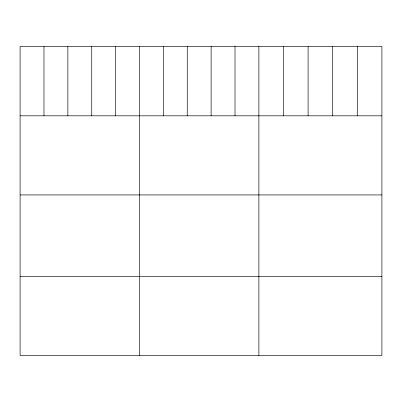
<?xml version="1.0" encoding="UTF-8"?>
<svg xmlns="http://www.w3.org/2000/svg" width="402" height="402" viewBox="0 0 402 402"><rect width="100%" height="100%" fill="white"/><g stroke="black" fill="none" stroke-linecap="round" stroke-linejoin="round"><path stroke-width="0.6" d="M381.9 115.816L381.9 355.539L20.1 355.539L20.1 46.461L381.9 46.461L381.9 115.816L20.1 115.816M20.1 194.925L381.9 194.925M20.1 276.43L381.9 276.43M357.298 46.461L357.298 115.816M332.695 46.461L332.695 115.816M308.093 46.461L308.093 115.816M283.49 46.461L283.49 115.816M258.888 46.461L258.888 355.539M235.009 46.461L235.009 115.816M211.13 46.461L211.13 115.816M187.252 46.461L187.252 115.816M163.373 46.461L163.373 115.816M139.494 46.461L139.494 355.539M115.615 46.461L115.615 115.816M91.736 46.461L91.736 115.816M67.858 46.461L67.858 115.816M43.979 46.461L43.979 115.816"/></g></svg>
